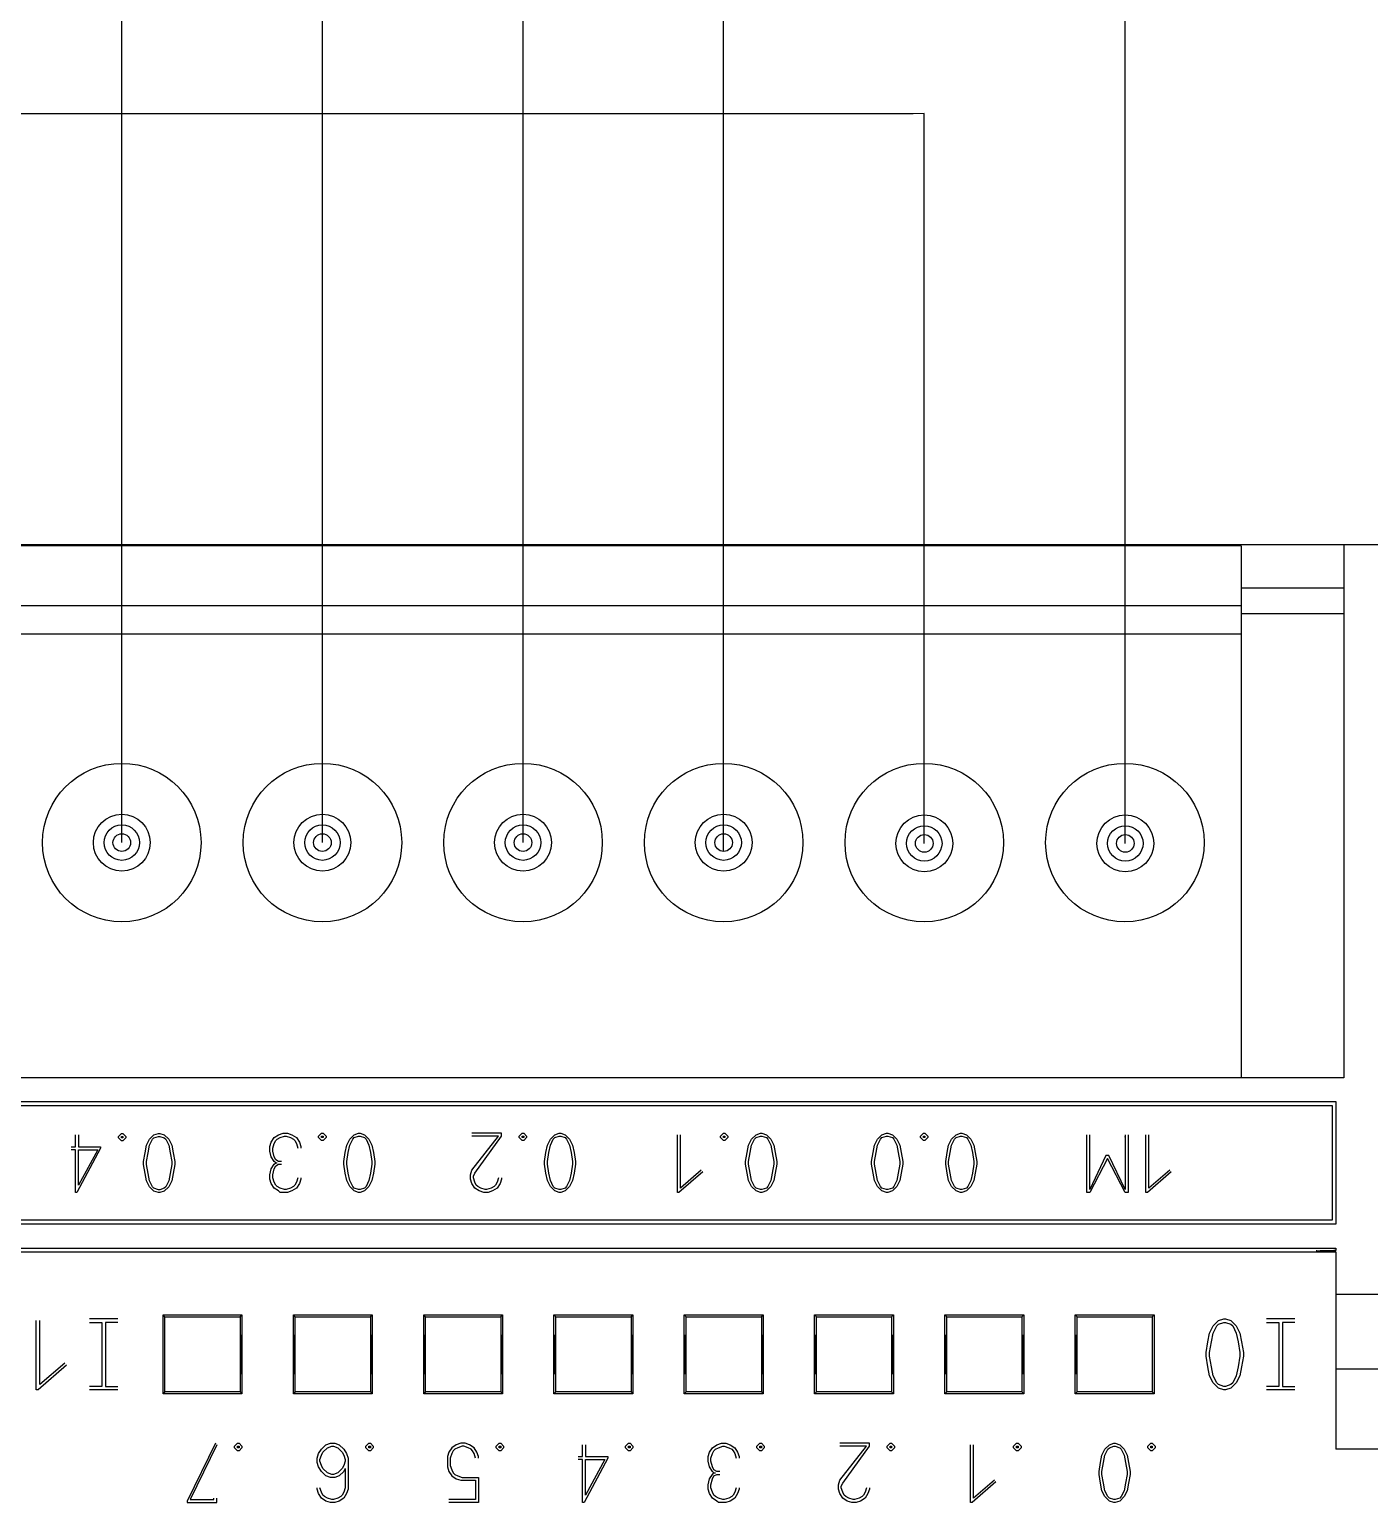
# Model space of a CAD drawing. Header units: millimetres. Extents: x 54 to 474, y 45 to 343.
# Drawn here: x 188.89 to 222.82, y 174.79 to 212.09 of the extents above; entities that cross this region are included whole.
import ezdxf

# ---------------------------------------------------------------- set-up
doc = ezdxf.new("R2010")
doc.units = ezdxf.units.MM
for name, color, linetype in [('0005LEVEL_0', 7, 'Continuous'), ('0005LEVEL_1', 7, 'Continuous'), ('8_ALL_NOTES_BALLOONS_SYMBOLS_GT', 7, 'Continuous'), ('SYMS', 7, 'Continuous')]:
    doc.layers.add(name, color=color, linetype=linetype)

# ---------------------------------------------------------------- blocks, each defined once
blk = doc.blocks.new('WDDOT')
for radius in [0.72, 0.449, 0.223]:
    blk.add_circle((0, 0), radius)

msp = doc.modelspace()

# ---------------------------------------------------------------- linework, layer by layer
for p, q in [((216.64, 208.089), (216.64, 315.74)), ((206.47, 191.277), (206.47, 288.971)), ((201.39, 191.5), (201.39, 286.782)), ((196.31, 191.5), (196.31, 281.056)), ((191.23, 191.5), (191.23, 274.826)), ((107.389, 209.956), (211.271, 209.956)), ((211.55, 209.956), (211.271, 209.952)), ((211.55, 191.48), (211.55, 209.956)), ((216.64, 191.48), (216.64, 208.089))]:
    msp.add_line(p, q)
at = {"linetype": 'Continuous'}
msp.add_line((216.634, 184.045), (216.634, 184.063), dxfattribs=at)
at = {"layer": '0005LEVEL_0', "linetype": 'Continuous'}
for p, q in [((189.064, 177.642), (189.064, 179.397)), ((189.154, 177.777), (189.154, 179.397)), ((191.134, 179.442), (190.414, 179.442)), ((218.864, 179.262), (218.999, 179.397)), ((218.999, 179.397), (219.134, 179.442)), ((219.134, 179.442), (219.179, 179.442)), ((219.179, 179.442), (219.314, 179.397)), ((219.314, 179.397), (219.449, 179.262)), ((220.934, 179.442), (220.214, 179.442)), ((190.414, 179.352), (190.729, 179.352)), ((190.729, 179.352), (190.729, 177.732)), ((190.819, 179.352), (190.819, 177.732)), ((191.134, 179.352), (190.819, 179.352)), ((218.729, 178.857), (218.774, 179.082)), ((218.774, 179.082), (218.864, 179.262)), ((218.819, 178.857), (218.864, 179.082)), ((218.864, 179.082), (218.954, 179.262)), ((218.954, 179.262), (218.999, 179.307)), ((218.999, 179.307), (219.134, 179.352)), ((219.134, 179.352), (219.179, 179.352)), ((219.179, 179.352), (219.314, 179.307)), ((219.314, 179.307), (219.359, 179.262)), ((219.359, 179.262), (219.449, 179.082)), ((219.449, 179.262), (219.539, 179.082)), ((219.449, 179.082), (219.494, 178.857)), ((219.539, 179.082), (219.584, 178.857)), ((220.214, 179.352), (220.529, 179.352)), ((220.529, 179.352), (220.529, 177.732)), ((220.619, 179.352), (220.619, 177.732)), ((220.934, 179.352), (220.619, 179.352)), ((218.684, 178.587), (218.729, 178.857)), ((218.774, 178.587), (218.819, 178.857)), ((219.494, 178.857), (219.539, 178.587)), ((219.584, 178.857), (219.629, 178.587)), ((189.784, 178.317), (189.154, 177.777)), ((218.684, 178.497), (218.684, 178.587)), ((218.729, 178.227), (218.684, 178.497)), ((218.774, 178.497), (218.774, 178.587)), ((218.819, 178.227), (218.774, 178.497)), ((219.539, 178.497), (219.494, 178.227)), ((219.539, 178.587), (219.539, 178.497)), ((219.629, 178.497), (219.584, 178.227)), ((219.629, 178.587), (219.629, 178.497)), ((189.829, 178.272), (189.109, 177.642)), ((218.774, 178.002), (218.729, 178.227)), ((218.864, 177.822), (218.774, 178.002)), ((218.864, 178.002), (218.819, 178.227)), ((218.954, 177.822), (218.864, 178.002)), ((219.449, 178.002), (219.359, 177.822)), ((219.494, 178.227), (219.449, 178.002)), ((219.539, 178.002), (219.449, 177.822)), ((219.584, 178.227), (219.539, 178.002)), ((189.109, 177.642), (189.064, 177.642)), ((190.729, 177.732), (190.414, 177.732)), ((191.134, 177.642), (190.414, 177.642)), ((190.819, 177.732), (191.134, 177.732)), ((218.999, 177.687), (218.864, 177.822)), ((218.999, 177.777), (218.954, 177.822)), ((219.134, 177.732), (218.999, 177.777)), ((219.134, 177.642), (218.999, 177.687)), ((219.179, 177.732), (219.134, 177.732)), ((219.179, 177.642), (219.134, 177.642)), ((219.314, 177.777), (219.179, 177.732)), ((219.314, 177.687), (219.179, 177.642)), ((219.359, 177.822), (219.314, 177.777)), ((219.449, 177.822), (219.314, 177.687)), ((220.529, 177.732), (220.214, 177.732)), ((220.934, 177.642), (220.214, 177.642)), ((220.619, 177.732), (220.934, 177.732)), ((193.599, 176.292), (192.887, 174.83)), ((193.637, 176.255), (192.962, 174.867)), ((194.087, 176.217), (194.162, 176.292)), ((194.087, 176.18), (194.087, 176.217)), ((194.162, 176.105), (194.087, 176.18)), ((194.162, 176.292), (194.199, 176.292)), ((194.162, 176.18), (194.162, 176.217)), ((194.162, 176.217), (194.199, 176.217)), ((194.199, 176.18), (194.162, 176.18)), ((194.199, 176.105), (194.162, 176.105)), ((194.199, 176.292), (194.274, 176.217)), ((194.199, 176.217), (194.199, 176.18)), ((194.274, 176.18), (194.199, 176.105)), ((194.274, 176.217), (194.274, 176.18)), ((196.212, 176.03), (196.287, 176.142)), ((196.287, 176.142), (196.399, 176.255)), ((196.287, 175.992), (196.324, 176.067)), ((196.324, 176.067), (196.437, 176.18)), ((196.399, 176.255), (196.512, 176.292)), ((196.437, 176.18), (196.549, 176.217)), ((196.512, 176.292), (196.624, 176.292)), ((196.549, 176.217), (196.587, 176.217)), ((196.587, 176.217), (196.699, 176.18)), ((196.624, 176.292), (196.737, 176.255)), ((196.699, 176.18), (196.812, 176.067)), ((196.737, 176.255), (196.849, 176.142)), ((196.812, 176.067), (196.849, 175.992)), ((196.849, 176.142), (196.924, 176.03)), ((197.412, 176.217), (197.487, 176.292)), ((197.412, 176.18), (197.412, 176.217)), ((197.487, 176.105), (197.412, 176.18)), ((197.487, 176.292), (197.524, 176.292)), ((197.487, 176.18), (197.487, 176.217)), ((197.487, 176.217), (197.524, 176.217)), ((197.524, 176.18), (197.487, 176.18)), ((197.524, 176.105), (197.487, 176.105)), ((197.524, 176.292), (197.599, 176.217)), ((197.524, 176.217), (197.524, 176.18)), ((197.599, 176.18), (197.524, 176.105)), ((197.599, 176.217), (197.599, 176.18)), ((199.512, 176.067), (199.474, 175.955)), ((199.587, 176.18), (199.512, 176.067)), ((199.699, 176.255), (199.587, 176.18)), ((199.624, 176.105), (199.587, 176.03)), ((199.662, 176.142), (199.624, 176.105)), ((199.737, 176.18), (199.662, 176.142)), ((199.812, 176.292), (199.699, 176.255)), ((199.849, 176.217), (199.737, 176.18)), ((199.924, 176.292), (199.812, 176.292)), ((199.887, 176.217), (199.849, 176.217)), ((199.999, 176.18), (199.887, 176.217)), ((200.037, 176.255), (199.924, 176.292)), ((200.074, 176.142), (199.999, 176.18)), ((200.149, 176.18), (200.037, 176.255)), ((200.112, 176.105), (200.074, 176.142)), ((200.149, 176.03), (200.112, 176.105)), ((200.224, 176.067), (200.149, 176.18)), ((200.262, 175.955), (200.224, 176.067)), ((200.712, 176.217), (200.787, 176.292)), ((200.712, 176.18), (200.712, 176.217)), ((200.787, 176.105), (200.712, 176.18)), ((200.787, 176.292), (200.824, 176.292)), ((200.787, 176.18), (200.787, 176.217)), ((200.787, 176.217), (200.824, 176.217)), ((200.824, 176.18), (200.787, 176.18)), ((200.824, 176.105), (200.787, 176.105)), ((200.824, 176.292), (200.899, 176.217)), ((200.824, 176.217), (200.824, 176.18)), ((200.899, 176.18), (200.824, 176.105)), ((200.899, 176.217), (200.899, 176.18)), ((202.899, 175.955), (202.899, 176.255)), ((202.974, 176.255), (202.974, 175.955)), ((203.987, 176.217), (204.062, 176.292)), ((203.987, 176.18), (203.987, 176.217)), ((204.062, 176.105), (203.987, 176.18)), ((204.062, 176.292), (204.099, 176.292)), ((204.062, 176.18), (204.062, 176.217)), ((204.062, 176.217), (204.099, 176.217)), ((204.099, 176.18), (204.062, 176.18)), ((204.099, 176.105), (204.062, 176.105)), ((204.099, 176.292), (204.174, 176.217)), ((204.099, 176.217), (204.099, 176.18)), ((204.174, 176.18), (204.099, 176.105)), ((204.174, 176.217), (204.174, 176.18)), ((206.074, 175.955), (206.112, 176.067)), ((206.112, 176.067), (206.187, 176.18)), ((206.187, 176.18), (206.299, 176.255)), ((206.187, 176.03), (206.224, 176.105)), ((206.224, 176.105), (206.262, 176.142)), ((206.262, 176.142), (206.337, 176.18)), ((206.299, 176.255), (206.412, 176.292)), ((206.337, 176.18), (206.449, 176.217)), ((206.412, 176.292), (206.524, 176.292)), ((206.449, 176.217), (206.487, 176.217)), ((206.487, 176.217), (206.599, 176.18)), ((206.524, 176.292), (206.637, 176.255)), ((206.599, 176.18), (206.674, 176.142)), ((206.637, 176.255), (206.749, 176.18)), ((206.674, 176.142), (206.712, 176.105)), ((206.712, 176.105), (206.749, 176.03)), ((206.749, 176.18), (206.824, 176.067)), ((206.824, 176.067), (206.862, 175.955)), ((207.312, 176.217), (207.387, 176.292)), ((207.312, 176.18), (207.312, 176.217)), ((207.387, 176.105), (207.312, 176.18)), ((207.387, 176.292), (207.424, 176.292)), ((207.387, 176.18), (207.387, 176.217)), ((207.387, 176.217), (207.424, 176.217)), ((207.424, 176.18), (207.387, 176.18)), ((207.424, 176.105), (207.387, 176.105)), ((207.424, 176.292), (207.499, 176.217)), ((207.424, 176.217), (207.424, 176.18)), ((207.499, 176.18), (207.424, 176.105)), ((207.499, 176.217), (207.499, 176.18)), ((210.162, 176.292), (209.412, 176.292)), ((209.412, 175.355), (210.087, 176.217)), ((210.087, 176.217), (209.412, 176.217)), ((209.487, 175.28), (210.162, 176.217)), ((210.162, 176.217), (210.162, 176.292)), ((210.612, 176.217), (210.687, 176.292)), ((210.612, 176.18), (210.612, 176.217)), ((210.687, 176.105), (210.612, 176.18)), ((210.687, 176.292), (210.724, 176.292)), ((210.687, 176.18), (210.687, 176.217)), ((210.687, 176.217), (210.724, 176.217)), ((210.724, 176.18), (210.687, 176.18)), ((210.724, 176.105), (210.687, 176.105)), ((210.724, 176.292), (210.799, 176.217)), ((210.724, 176.217), (210.724, 176.18)), ((210.799, 176.18), (210.724, 176.105)), ((210.799, 176.217), (210.799, 176.18)), ((212.724, 174.792), (212.724, 176.255)), ((212.799, 174.905), (212.799, 176.255)), ((213.812, 176.217), (213.887, 176.292)), ((213.812, 176.18), (213.812, 176.217)), ((213.887, 176.105), (213.812, 176.18)), ((213.887, 176.292), (213.924, 176.292)), ((213.887, 176.18), (213.887, 176.217)), ((213.887, 176.217), (213.924, 176.217)), ((213.924, 176.18), (213.887, 176.18)), ((213.924, 176.105), (213.887, 176.105)), ((213.924, 176.292), (213.999, 176.217)), ((213.924, 176.217), (213.924, 176.18)), ((213.999, 176.18), (213.924, 176.105)), ((213.999, 176.217), (213.999, 176.18)), ((216.049, 175.992), (216.124, 176.142)), ((216.124, 176.142), (216.237, 176.255)), ((216.124, 175.992), (216.199, 176.142)), ((216.199, 176.142), (216.237, 176.18)), ((216.237, 176.255), (216.349, 176.292)), ((216.237, 176.18), (216.349, 176.217)), ((216.349, 176.292), (216.387, 176.292)), ((216.349, 176.217), (216.387, 176.217)), ((216.387, 176.292), (216.499, 176.255)), ((216.387, 176.217), (216.499, 176.18)), ((216.499, 176.255), (216.612, 176.142)), ((216.499, 176.18), (216.537, 176.142)), ((216.537, 176.142), (216.612, 175.992)), ((216.612, 176.142), (216.687, 175.992)), ((217.212, 176.217), (217.287, 176.292)), ((217.212, 176.18), (217.212, 176.217)), ((217.287, 176.105), (217.212, 176.18)), ((217.287, 176.292), (217.324, 176.292)), ((217.287, 176.18), (217.287, 176.217)), ((217.287, 176.217), (217.324, 176.217)), ((217.324, 176.18), (217.287, 176.18)), ((217.324, 176.105), (217.287, 176.105)), ((217.324, 176.292), (217.399, 176.217)), ((217.324, 176.217), (217.324, 176.18)), ((217.399, 176.18), (217.324, 176.105)), ((217.399, 176.217), (217.399, 176.18)), ((196.174, 175.917), (196.212, 176.03)), ((196.174, 175.805), (196.174, 175.917)), ((196.212, 175.692), (196.174, 175.805)), ((196.287, 175.58), (196.212, 175.692)), ((196.249, 175.88), (196.287, 175.992)), ((196.249, 175.842), (196.249, 175.88)), ((196.287, 175.73), (196.249, 175.842)), ((196.324, 175.655), (196.287, 175.73)), ((196.849, 175.73), (196.812, 175.655)), ((196.849, 175.992), (196.887, 175.88)), ((196.887, 175.842), (196.849, 175.73)), ((196.887, 175.88), (196.887, 175.842)), ((196.924, 176.03), (196.962, 175.917)), ((196.962, 175.917), (196.962, 175.13)), ((199.474, 175.955), (199.474, 175.692)), ((199.474, 175.692), (199.512, 175.58)), ((199.587, 176.03), (199.549, 175.917)), ((199.549, 175.917), (199.549, 175.73)), ((199.549, 175.73), (199.587, 175.617)), ((200.187, 175.917), (200.149, 176.03)), ((200.262, 175.917), (200.262, 175.955)), ((202.787, 175.955), (202.899, 175.955)), ((202.899, 175.88), (202.787, 175.88)), ((202.899, 174.792), (202.899, 175.88)), ((203.537, 175.917), (202.937, 174.792)), ((202.974, 175.955), (203.537, 175.955)), ((203.462, 175.88), (202.974, 174.98)), ((202.974, 174.98), (202.974, 175.88)), ((202.974, 175.88), (203.462, 175.88)), ((203.537, 175.955), (203.537, 175.917)), ((206.074, 175.842), (206.074, 175.955)), ((206.112, 175.692), (206.074, 175.842)), ((206.187, 175.58), (206.112, 175.692)), ((206.149, 175.917), (206.187, 176.03)), ((206.149, 175.842), (206.149, 175.917)), ((206.187, 175.692), (206.149, 175.842)), ((206.224, 175.617), (206.187, 175.692)), ((206.749, 176.03), (206.787, 175.917)), ((206.862, 175.955), (206.862, 175.917)), ((215.974, 175.58), (216.012, 175.805)), ((216.012, 175.805), (216.049, 175.992)), ((216.049, 175.58), (216.087, 175.805)), ((216.087, 175.805), (216.124, 175.992)), ((216.612, 175.992), (216.649, 175.805)), ((216.649, 175.805), (216.687, 175.58)), ((216.687, 175.992), (216.724, 175.805)), ((216.724, 175.805), (216.762, 175.58)), ((196.399, 175.467), (196.287, 175.58)), ((196.437, 175.542), (196.324, 175.655)), ((196.512, 175.43), (196.399, 175.467)), ((196.549, 175.505), (196.437, 175.542)), ((196.624, 175.43), (196.512, 175.43)), ((196.587, 175.505), (196.549, 175.505)), ((196.699, 175.542), (196.587, 175.505)), ((196.737, 175.467), (196.624, 175.43)), ((196.812, 175.655), (196.699, 175.542)), ((196.849, 175.58), (196.737, 175.467)), ((196.887, 175.655), (196.849, 175.58)), ((196.887, 175.655), (196.887, 175.167)), ((199.512, 175.58), (199.587, 175.467)), ((199.587, 175.617), (199.624, 175.542)), ((199.587, 175.467), (199.699, 175.392)), ((199.624, 175.542), (199.662, 175.505)), ((199.662, 175.505), (199.737, 175.467)), ((199.699, 175.392), (199.812, 175.355)), ((199.737, 175.467), (199.849, 175.43)), ((199.812, 175.355), (200.187, 175.355)), ((199.849, 175.43), (200.262, 175.43)), ((200.187, 175.355), (200.187, 174.867)), ((200.262, 175.43), (200.262, 174.792)), ((206.074, 175.242), (206.112, 175.392)), ((206.112, 175.392), (206.187, 175.505)), ((206.149, 175.242), (206.187, 175.392)), ((206.224, 175.542), (206.187, 175.58)), ((206.187, 175.505), (206.224, 175.542)), ((206.187, 175.392), (206.224, 175.467)), ((206.299, 175.58), (206.224, 175.617)), ((206.224, 175.542), (206.262, 175.542)), ((206.224, 175.467), (206.299, 175.505)), ((206.374, 175.58), (206.299, 175.58)), ((206.299, 175.505), (206.374, 175.505)), ((209.374, 175.242), (209.412, 175.355)), ((213.362, 175.317), (212.762, 174.792)), ((213.324, 175.355), (212.799, 174.905)), ((215.974, 175.505), (215.974, 175.58)), ((216.012, 175.28), (215.974, 175.505)), ((216.049, 175.505), (216.049, 175.58)), ((216.087, 175.28), (216.049, 175.505)), ((216.687, 175.505), (216.649, 175.28)), ((216.687, 175.58), (216.687, 175.505)), ((216.762, 175.505), (216.724, 175.28)), ((216.762, 175.58), (216.762, 175.505)), ((196.174, 175.13), (196.174, 175.167)), ((196.212, 175.017), (196.174, 175.13)), ((196.287, 174.905), (196.212, 175.017)), ((196.287, 175.055), (196.249, 175.167)), ((196.324, 174.98), (196.287, 175.055)), ((196.362, 174.942), (196.324, 174.98)), ((196.437, 174.905), (196.362, 174.942)), ((196.774, 174.942), (196.699, 174.905)), ((196.812, 174.98), (196.774, 174.942)), ((196.849, 175.055), (196.812, 174.98)), ((196.887, 175.167), (196.849, 175.055)), ((196.924, 175.017), (196.849, 174.905)), ((196.962, 175.13), (196.924, 175.017)), ((206.074, 175.13), (206.074, 175.242)), ((206.112, 175.017), (206.074, 175.13)), ((206.187, 174.905), (206.112, 175.017)), ((206.149, 175.167), (206.149, 175.242)), ((206.187, 175.055), (206.149, 175.167)), ((206.224, 174.98), (206.187, 175.055)), ((206.262, 174.942), (206.224, 174.98)), ((206.337, 174.905), (206.262, 174.942)), ((206.674, 174.942), (206.599, 174.905)), ((206.712, 174.98), (206.674, 174.942)), ((206.749, 175.055), (206.712, 174.98)), ((206.787, 175.167), (206.749, 175.055)), ((206.824, 175.017), (206.749, 174.905)), ((206.862, 175.13), (206.824, 175.017)), ((206.862, 175.167), (206.862, 175.13)), ((209.374, 175.13), (209.374, 175.242)), ((209.412, 175.017), (209.374, 175.13)), ((209.487, 174.905), (209.412, 175.017)), ((209.449, 175.205), (209.487, 175.28)), ((209.449, 175.167), (209.449, 175.205)), ((209.487, 175.055), (209.449, 175.167)), ((209.524, 174.98), (209.487, 175.055)), ((209.562, 174.942), (209.524, 174.98)), ((209.637, 174.905), (209.562, 174.942)), ((209.974, 174.942), (209.899, 174.905)), ((210.012, 174.98), (209.974, 174.942)), ((210.049, 175.055), (210.012, 174.98)), ((210.087, 175.167), (210.049, 175.055)), ((210.124, 175.017), (210.049, 174.905)), ((210.162, 175.13), (210.124, 175.017)), ((210.162, 175.167), (210.162, 175.13)), ((216.049, 175.092), (216.012, 175.28)), ((216.124, 174.942), (216.049, 175.092)), ((216.124, 175.092), (216.087, 175.28)), ((216.199, 174.942), (216.124, 175.092)), ((216.237, 174.83), (216.124, 174.942)), ((216.237, 174.905), (216.199, 174.942)), ((216.537, 174.942), (216.499, 174.905)), ((216.612, 174.942), (216.499, 174.83)), ((216.612, 175.092), (216.537, 174.942)), ((216.649, 175.28), (216.612, 175.092)), ((216.687, 175.092), (216.612, 174.942)), ((216.724, 175.28), (216.687, 175.092)), ((192.887, 174.83), (192.887, 174.792)), ((192.887, 174.792), (193.637, 174.792)), ((192.962, 174.867), (193.562, 174.867)), ((193.562, 174.867), (193.562, 174.905)), ((193.637, 174.792), (193.637, 174.905)), ((196.399, 174.83), (196.287, 174.905)), ((196.512, 174.792), (196.399, 174.83)), ((196.549, 174.867), (196.437, 174.905)), ((196.624, 174.792), (196.512, 174.792)), ((196.587, 174.867), (196.549, 174.867)), ((196.699, 174.905), (196.587, 174.867)), ((196.737, 174.83), (196.624, 174.792)), ((196.849, 174.905), (196.737, 174.83)), ((200.187, 174.867), (199.512, 174.867)), ((200.262, 174.792), (199.512, 174.792)), ((202.937, 174.792), (202.899, 174.792)), ((206.299, 174.83), (206.187, 174.905)), ((206.337, 174.792), (206.299, 174.83)), ((206.449, 174.867), (206.337, 174.905)), ((206.524, 174.792), (206.337, 174.792)), ((206.487, 174.867), (206.449, 174.867)), ((206.599, 174.905), (206.487, 174.867)), ((206.637, 174.83), (206.524, 174.792)), ((206.749, 174.905), (206.637, 174.83)), ((209.599, 174.83), (209.487, 174.905)), ((209.712, 174.792), (209.599, 174.83)), ((209.749, 174.867), (209.637, 174.905)), ((209.824, 174.792), (209.712, 174.792)), ((209.787, 174.867), (209.749, 174.867)), ((209.899, 174.905), (209.787, 174.867)), ((209.937, 174.83), (209.824, 174.792)), ((210.049, 174.905), (209.937, 174.83)), ((212.762, 174.792), (212.724, 174.792)), ((216.349, 174.867), (216.237, 174.905)), ((216.349, 174.792), (216.237, 174.83)), ((216.387, 174.867), (216.349, 174.867)), ((216.387, 174.792), (216.349, 174.792)), ((216.499, 174.905), (216.387, 174.867)), ((216.499, 174.83), (216.387, 174.792))]:
    msp.add_line(p, q, dxfattribs=at)
at = {"layer": '0005LEVEL_1', "linetype": 'Continuous'}
for p, q in [((138.474, 184.942), (221.974, 184.942)), ((138.574, 184.842), (221.874, 184.842)), ((221.874, 184.842), (221.874, 181.942)), ((221.974, 184.942), (221.974, 181.842)), ((190.057, 183.8), (190.057, 184.1)), ((190.132, 184.1), (190.132, 183.8)), ((191.145, 184.063), (191.22, 184.138)), ((191.145, 184.025), (191.145, 184.063)), ((191.22, 183.95), (191.145, 184.025)), ((191.22, 184.138), (191.257, 184.138)), ((191.22, 184.025), (191.22, 184.063)), ((191.22, 184.063), (191.257, 184.063)), ((191.257, 184.025), (191.22, 184.025)), ((191.257, 183.95), (191.22, 183.95)), ((191.257, 184.138), (191.332, 184.063)), ((191.257, 184.063), (191.257, 184.025)), ((191.332, 184.025), (191.257, 183.95)), ((191.332, 184.063), (191.332, 184.025)), ((191.857, 183.838), (191.932, 183.988)), ((191.932, 183.988), (192.045, 184.1)), ((191.932, 183.838), (192.007, 183.988)), ((192.007, 183.988), (192.045, 184.025)), ((192.045, 184.1), (192.157, 184.138)), ((192.045, 184.025), (192.157, 184.063)), ((192.157, 184.138), (192.195, 184.138)), ((192.157, 184.063), (192.195, 184.063)), ((192.195, 184.138), (192.307, 184.1)), ((192.195, 184.063), (192.307, 184.025)), ((192.307, 184.1), (192.42, 183.988)), ((192.307, 184.025), (192.345, 183.988)), ((192.345, 183.988), (192.42, 183.838)), ((192.42, 183.988), (192.495, 183.838)), ((194.977, 183.805), (195.014, 183.917)), ((195.014, 183.917), (195.089, 184.03)), ((195.052, 183.767), (195.089, 183.88)), ((195.089, 184.03), (195.202, 184.105)), ((195.089, 183.88), (195.127, 183.955)), ((195.127, 183.955), (195.164, 183.992)), ((195.164, 183.992), (195.239, 184.03)), ((195.202, 184.105), (195.314, 184.142)), ((195.239, 184.03), (195.352, 184.067)), ((195.314, 184.142), (195.427, 184.142)), ((195.352, 184.067), (195.389, 184.067)), ((195.389, 184.067), (195.502, 184.03)), ((195.427, 184.142), (195.539, 184.105)), ((195.502, 184.03), (195.577, 183.992)), ((195.539, 184.105), (195.652, 184.03)), ((195.577, 183.992), (195.614, 183.955)), ((195.614, 183.955), (195.652, 183.88)), ((195.652, 184.03), (195.727, 183.917)), ((195.652, 183.88), (195.689, 183.767)), ((195.727, 183.917), (195.764, 183.805)), ((196.214, 184.067), (196.289, 184.142)), ((196.214, 184.03), (196.214, 184.067)), ((196.289, 183.955), (196.214, 184.03)), ((196.289, 184.142), (196.327, 184.142)), ((196.289, 184.03), (196.289, 184.067)), ((196.289, 184.067), (196.327, 184.067)), ((196.327, 184.03), (196.289, 184.03)), ((196.327, 183.955), (196.289, 183.955)), ((196.327, 184.142), (196.402, 184.067)), ((196.327, 184.067), (196.327, 184.03)), ((196.402, 184.03), (196.327, 183.955)), ((196.402, 184.067), (196.402, 184.03)), ((196.927, 183.842), (197.002, 183.992)), ((197.002, 183.992), (197.114, 184.105)), ((197.002, 183.842), (197.077, 183.992)), ((197.077, 183.992), (197.114, 184.03)), ((197.114, 184.105), (197.227, 184.142)), ((197.114, 184.03), (197.227, 184.067)), ((197.227, 184.142), (197.264, 184.142)), ((197.227, 184.067), (197.264, 184.067)), ((197.264, 184.142), (197.377, 184.105)), ((197.264, 184.067), (197.377, 184.03)), ((197.377, 184.105), (197.489, 183.992)), ((197.377, 184.03), (197.414, 183.992)), ((197.414, 183.992), (197.489, 183.842)), ((197.489, 183.992), (197.564, 183.842)), ((200.844, 184.142), (200.094, 184.142)), ((200.094, 183.205), (200.769, 184.067)), ((200.769, 184.067), (200.094, 184.067)), ((200.169, 183.13), (200.844, 184.067)), ((200.844, 184.067), (200.844, 184.142)), ((201.294, 184.067), (201.369, 184.142)), ((201.294, 184.03), (201.294, 184.067)), ((201.369, 183.955), (201.294, 184.03)), ((201.369, 184.142), (201.407, 184.142)), ((201.369, 184.03), (201.369, 184.067)), ((201.369, 184.067), (201.407, 184.067)), ((201.407, 184.03), (201.369, 184.03)), ((201.407, 183.955), (201.369, 183.955)), ((201.407, 184.142), (201.482, 184.067)), ((201.407, 184.067), (201.407, 184.03)), ((201.482, 184.03), (201.407, 183.955)), ((201.482, 184.067), (201.482, 184.03)), ((202.007, 183.842), (202.082, 183.992)), ((202.082, 183.992), (202.194, 184.105)), ((202.082, 183.842), (202.157, 183.992)), ((202.157, 183.992), (202.194, 184.03)), ((202.194, 184.105), (202.307, 184.142)), ((202.194, 184.03), (202.307, 184.067)), ((202.307, 184.142), (202.344, 184.142)), ((202.307, 184.067), (202.344, 184.067)), ((202.344, 184.142), (202.457, 184.105)), ((202.344, 184.067), (202.457, 184.03)), ((202.457, 184.105), (202.569, 183.992)), ((202.457, 184.03), (202.494, 183.992)), ((202.494, 183.992), (202.569, 183.842)), ((202.569, 183.992), (202.644, 183.842)), ((205.302, 182.642), (205.302, 184.105)), ((205.377, 182.755), (205.377, 184.105)), ((206.389, 184.067), (206.464, 184.142)), ((206.389, 184.03), (206.389, 184.067)), ((206.464, 183.955), (206.389, 184.03)), ((206.464, 184.142), (206.502, 184.142)), ((206.464, 184.03), (206.464, 184.067)), ((206.464, 184.067), (206.502, 184.067)), ((206.502, 184.03), (206.464, 184.03)), ((206.502, 183.955), (206.464, 183.955)), ((206.502, 184.142), (206.577, 184.067)), ((206.502, 184.067), (206.502, 184.03)), ((206.577, 184.03), (206.502, 183.955)), ((206.577, 184.067), (206.577, 184.03)), ((207.102, 183.842), (207.177, 183.992)), ((207.177, 183.992), (207.289, 184.105)), ((207.177, 183.842), (207.252, 183.992)), ((207.252, 183.992), (207.289, 184.03)), ((207.289, 184.105), (207.402, 184.142)), ((207.289, 184.03), (207.402, 184.067)), ((207.402, 184.142), (207.439, 184.142)), ((207.402, 184.067), (207.439, 184.067)), ((207.439, 184.142), (207.552, 184.105)), ((207.439, 184.067), (207.552, 184.03)), ((207.552, 184.105), (207.664, 183.992)), ((207.552, 184.03), (207.589, 183.992)), ((207.589, 183.992), (207.664, 183.842)), ((207.664, 183.992), (207.739, 183.842)), ((210.292, 183.842), (210.367, 183.992)), ((210.367, 183.992), (210.479, 184.105)), ((210.367, 183.842), (210.442, 183.992)), ((210.442, 183.992), (210.479, 184.03)), ((210.479, 184.105), (210.592, 184.142)), ((210.479, 184.03), (210.592, 184.067)), ((210.592, 184.142), (210.629, 184.142)), ((210.592, 184.067), (210.629, 184.067)), ((210.629, 184.142), (210.742, 184.105)), ((210.629, 184.067), (210.742, 184.03)), ((210.742, 184.105), (210.854, 183.992)), ((210.742, 184.03), (210.779, 183.992)), ((210.779, 183.992), (210.854, 183.842)), ((210.854, 183.992), (210.929, 183.842)), ((211.454, 184.067), (211.529, 184.142)), ((211.454, 184.03), (211.454, 184.067)), ((211.529, 183.955), (211.454, 184.03)), ((211.529, 184.142), (211.567, 184.142)), ((211.529, 184.03), (211.529, 184.067)), ((211.529, 184.067), (211.567, 184.067)), ((211.567, 184.03), (211.529, 184.03)), ((211.567, 183.955), (211.529, 183.955)), ((211.567, 184.142), (211.642, 184.067)), ((211.567, 184.067), (211.567, 184.03)), ((211.642, 184.03), (211.567, 183.955)), ((211.642, 184.067), (211.642, 184.03)), ((212.167, 183.842), (212.242, 183.992)), ((212.242, 183.992), (212.354, 184.105)), ((212.242, 183.842), (212.317, 183.992)), ((212.317, 183.992), (212.354, 184.03)), ((212.354, 184.105), (212.467, 184.142)), ((212.354, 184.03), (212.467, 184.067)), ((212.467, 184.142), (212.504, 184.142)), ((212.467, 184.067), (212.504, 184.067)), ((212.504, 184.142), (212.617, 184.105)), ((212.504, 184.067), (212.617, 184.03)), ((212.617, 184.105), (212.729, 183.992)), ((212.617, 184.03), (212.654, 183.992)), ((212.654, 183.992), (212.729, 183.842)), ((212.729, 183.992), (212.804, 183.842)), ((215.664, 182.642), (215.664, 184.105)), ((215.739, 182.717), (215.739, 184.105)), ((216.639, 184.105), (216.639, 182.717)), ((216.714, 184.105), (216.714, 182.642)), ((217.164, 182.642), (217.164, 184.105)), ((217.239, 182.755), (217.239, 184.105)), ((189.945, 183.8), (190.057, 183.8)), ((190.057, 183.725), (189.945, 183.725)), ((190.057, 182.638), (190.057, 183.725)), ((190.695, 183.763), (190.095, 182.638)), ((190.132, 183.8), (190.695, 183.8)), ((190.62, 183.725), (190.132, 182.825)), ((190.132, 182.825), (190.132, 183.725)), ((190.132, 183.725), (190.62, 183.725)), ((190.695, 183.8), (190.695, 183.763)), ((191.782, 183.425), (191.82, 183.65)), ((191.82, 183.65), (191.857, 183.838)), ((191.857, 183.425), (191.895, 183.65)), ((191.895, 183.65), (191.932, 183.838)), ((192.42, 183.838), (192.457, 183.65)), ((192.457, 183.65), (192.495, 183.425)), ((192.495, 183.838), (192.532, 183.65)), ((192.532, 183.65), (192.57, 183.425)), ((194.977, 183.692), (194.977, 183.805)), ((195.014, 183.542), (194.977, 183.692)), ((195.089, 183.43), (195.014, 183.542)), ((195.052, 183.692), (195.052, 183.767)), ((195.089, 183.542), (195.052, 183.692)), ((195.127, 183.467), (195.089, 183.542)), ((195.764, 183.805), (195.764, 183.767)), ((196.852, 183.43), (196.889, 183.655)), ((196.889, 183.655), (196.927, 183.842)), ((196.927, 183.43), (196.964, 183.655)), ((196.964, 183.655), (197.002, 183.842)), ((197.489, 183.842), (197.527, 183.655)), ((197.527, 183.655), (197.564, 183.43)), ((197.564, 183.842), (197.602, 183.655)), ((197.602, 183.655), (197.639, 183.43)), ((201.932, 183.43), (201.969, 183.655)), ((201.969, 183.655), (202.007, 183.842)), ((202.007, 183.43), (202.044, 183.655)), ((202.044, 183.655), (202.082, 183.842)), ((202.569, 183.842), (202.607, 183.655)), ((202.607, 183.655), (202.644, 183.43)), ((202.644, 183.842), (202.682, 183.655)), ((202.682, 183.655), (202.719, 183.43)), ((207.027, 183.43), (207.064, 183.655)), ((207.064, 183.655), (207.102, 183.842)), ((207.102, 183.43), (207.139, 183.655)), ((207.139, 183.655), (207.177, 183.842)), ((207.664, 183.842), (207.702, 183.655)), ((207.702, 183.655), (207.739, 183.43)), ((207.739, 183.842), (207.777, 183.655)), ((207.777, 183.655), (207.814, 183.43)), ((210.217, 183.43), (210.254, 183.655)), ((210.254, 183.655), (210.292, 183.842)), ((210.292, 183.43), (210.329, 183.655)), ((210.329, 183.655), (210.367, 183.842)), ((210.854, 183.842), (210.892, 183.655)), ((210.892, 183.655), (210.929, 183.43)), ((210.929, 183.842), (210.967, 183.655)), ((210.967, 183.655), (211.004, 183.43)), ((212.092, 183.43), (212.129, 183.655)), ((212.129, 183.655), (212.167, 183.842)), ((212.167, 183.43), (212.204, 183.655)), ((212.204, 183.655), (212.242, 183.842)), ((212.729, 183.842), (212.767, 183.655)), ((212.767, 183.655), (212.804, 183.43)), ((212.804, 183.842), (212.842, 183.655)), ((212.842, 183.655), (212.879, 183.43)), ((216.151, 183.58), (215.739, 182.717)), ((216.189, 183.505), (215.739, 182.642)), ((216.226, 183.58), (216.151, 183.58)), ((216.639, 182.642), (216.189, 183.505)), ((216.639, 182.717), (216.226, 183.58)), ((191.782, 183.35), (191.782, 183.425)), ((191.82, 183.125), (191.782, 183.35)), ((191.857, 182.938), (191.82, 183.125)), ((191.857, 183.35), (191.857, 183.425)), ((191.895, 183.125), (191.857, 183.35)), ((191.932, 182.938), (191.895, 183.125)), ((192.457, 183.125), (192.42, 182.938)), ((192.495, 183.35), (192.457, 183.125)), ((192.495, 183.425), (192.495, 183.35)), ((192.532, 183.125), (192.495, 182.938)), ((192.57, 183.35), (192.532, 183.125)), ((192.57, 183.425), (192.57, 183.35)), ((194.977, 183.092), (195.014, 183.242)), ((195.014, 183.242), (195.089, 183.355)), ((195.052, 183.092), (195.089, 183.242)), ((195.127, 183.392), (195.089, 183.43)), ((195.089, 183.355), (195.127, 183.392)), ((195.089, 183.242), (195.127, 183.317)), ((195.202, 183.43), (195.127, 183.467)), ((195.127, 183.392), (195.164, 183.392)), ((195.127, 183.317), (195.202, 183.355)), ((195.277, 183.43), (195.202, 183.43)), ((195.202, 183.355), (195.277, 183.355)), ((196.852, 183.355), (196.852, 183.43)), ((196.889, 183.13), (196.852, 183.355)), ((196.927, 182.942), (196.889, 183.13)), ((196.927, 183.355), (196.927, 183.43)), ((196.964, 183.13), (196.927, 183.355)), ((197.002, 182.942), (196.964, 183.13)), ((197.527, 183.13), (197.489, 182.942)), ((197.564, 183.355), (197.527, 183.13)), ((197.564, 183.43), (197.564, 183.355)), ((197.602, 183.13), (197.564, 182.942)), ((197.639, 183.355), (197.602, 183.13)), ((197.639, 183.43), (197.639, 183.355)), ((200.057, 183.092), (200.094, 183.205)), ((200.132, 183.055), (200.169, 183.13)), ((201.932, 183.355), (201.932, 183.43)), ((201.969, 183.13), (201.932, 183.355)), ((202.007, 182.942), (201.969, 183.13)), ((202.007, 183.355), (202.007, 183.43)), ((202.044, 183.13), (202.007, 183.355)), ((202.082, 182.942), (202.044, 183.13)), ((202.607, 183.13), (202.569, 182.942)), ((202.644, 183.355), (202.607, 183.13)), ((202.644, 183.43), (202.644, 183.355)), ((202.682, 183.13), (202.644, 182.942)), ((202.719, 183.355), (202.682, 183.13)), ((202.719, 183.43), (202.719, 183.355)), ((205.939, 183.167), (205.339, 182.642)), ((205.902, 183.205), (205.377, 182.755)), ((207.027, 183.355), (207.027, 183.43)), ((207.064, 183.13), (207.027, 183.355)), ((207.102, 182.942), (207.064, 183.13)), ((207.102, 183.355), (207.102, 183.43)), ((207.139, 183.13), (207.102, 183.355)), ((207.177, 182.942), (207.139, 183.13)), ((207.702, 183.13), (207.664, 182.942)), ((207.739, 183.355), (207.702, 183.13)), ((207.739, 183.43), (207.739, 183.355)), ((207.777, 183.13), (207.739, 182.942)), ((207.814, 183.355), (207.777, 183.13)), ((207.814, 183.43), (207.814, 183.355)), ((210.217, 183.355), (210.217, 183.43)), ((210.254, 183.13), (210.217, 183.355)), ((210.292, 182.942), (210.254, 183.13)), ((210.292, 183.355), (210.292, 183.43)), ((210.329, 183.13), (210.292, 183.355)), ((210.367, 182.942), (210.329, 183.13)), ((210.892, 183.13), (210.854, 182.942)), ((210.929, 183.355), (210.892, 183.13)), ((210.929, 183.43), (210.929, 183.355)), ((210.967, 183.13), (210.929, 182.942)), ((211.004, 183.355), (210.967, 183.13)), ((211.004, 183.43), (211.004, 183.355)), ((212.092, 183.355), (212.092, 183.43)), ((212.129, 183.13), (212.092, 183.355)), ((212.167, 182.942), (212.129, 183.13)), ((212.167, 183.355), (212.167, 183.43)), ((212.204, 183.13), (212.167, 183.355)), ((212.242, 182.942), (212.204, 183.13)), ((212.767, 183.13), (212.729, 182.942)), ((212.804, 183.355), (212.767, 183.13)), ((212.804, 183.43), (212.804, 183.355)), ((212.842, 183.13), (212.804, 182.942)), ((212.879, 183.355), (212.842, 183.13)), ((212.879, 183.43), (212.879, 183.355)), ((217.801, 183.167), (217.201, 182.642)), ((217.764, 183.205), (217.239, 182.755)), ((191.932, 182.788), (191.857, 182.938)), ((192.007, 182.788), (191.932, 182.938)), ((192.045, 182.675), (191.932, 182.788)), ((192.045, 182.75), (192.007, 182.788)), ((192.157, 182.713), (192.045, 182.75)), ((192.307, 182.75), (192.195, 182.713)), ((192.42, 182.788), (192.307, 182.675)), ((192.345, 182.788), (192.307, 182.75)), ((192.42, 182.938), (192.345, 182.788)), ((192.495, 182.938), (192.42, 182.788)), ((194.977, 182.98), (194.977, 183.092)), ((195.014, 182.867), (194.977, 182.98)), ((195.089, 182.755), (195.014, 182.867)), ((195.052, 183.017), (195.052, 183.092)), ((195.089, 182.905), (195.052, 183.017)), ((195.127, 182.83), (195.089, 182.905)), ((195.202, 182.68), (195.089, 182.755)), ((195.164, 182.792), (195.127, 182.83)), ((195.239, 182.755), (195.164, 182.792)), ((195.352, 182.717), (195.239, 182.755)), ((195.502, 182.755), (195.389, 182.717)), ((195.577, 182.792), (195.502, 182.755)), ((195.652, 182.755), (195.539, 182.68)), ((195.614, 182.83), (195.577, 182.792)), ((195.652, 182.905), (195.614, 182.83)), ((195.689, 183.017), (195.652, 182.905)), ((195.727, 182.867), (195.652, 182.755)), ((195.764, 182.98), (195.727, 182.867)), ((195.764, 183.017), (195.764, 182.98)), ((197.002, 182.792), (196.927, 182.942)), ((197.077, 182.792), (197.002, 182.942)), ((197.114, 182.68), (197.002, 182.792)), ((197.114, 182.755), (197.077, 182.792)), ((197.227, 182.717), (197.114, 182.755)), ((197.377, 182.755), (197.264, 182.717)), ((197.489, 182.792), (197.377, 182.68)), ((197.414, 182.792), (197.377, 182.755)), ((197.489, 182.942), (197.414, 182.792)), ((197.564, 182.942), (197.489, 182.792)), ((200.057, 182.98), (200.057, 183.092)), ((200.094, 182.867), (200.057, 182.98)), ((200.169, 182.755), (200.094, 182.867)), ((200.132, 183.017), (200.132, 183.055)), ((200.169, 182.905), (200.132, 183.017)), ((200.207, 182.83), (200.169, 182.905)), ((200.282, 182.68), (200.169, 182.755)), ((200.244, 182.792), (200.207, 182.83)), ((200.319, 182.755), (200.244, 182.792)), ((200.432, 182.717), (200.319, 182.755)), ((200.582, 182.755), (200.469, 182.717)), ((200.657, 182.792), (200.582, 182.755)), ((200.732, 182.755), (200.619, 182.68)), ((200.694, 182.83), (200.657, 182.792)), ((200.732, 182.905), (200.694, 182.83)), ((200.769, 183.017), (200.732, 182.905)), ((200.807, 182.867), (200.732, 182.755)), ((200.844, 182.98), (200.807, 182.867)), ((200.844, 183.017), (200.844, 182.98)), ((202.082, 182.792), (202.007, 182.942)), ((202.157, 182.792), (202.082, 182.942)), ((202.194, 182.68), (202.082, 182.792)), ((202.194, 182.755), (202.157, 182.792)), ((202.307, 182.717), (202.194, 182.755)), ((202.457, 182.755), (202.344, 182.717)), ((202.569, 182.792), (202.457, 182.68)), ((202.494, 182.792), (202.457, 182.755)), ((202.569, 182.942), (202.494, 182.792)), ((202.644, 182.942), (202.569, 182.792)), ((207.177, 182.792), (207.102, 182.942)), ((207.252, 182.792), (207.177, 182.942)), ((207.289, 182.68), (207.177, 182.792)), ((207.289, 182.755), (207.252, 182.792)), ((207.402, 182.717), (207.289, 182.755)), ((207.552, 182.755), (207.439, 182.717)), ((207.589, 182.792), (207.552, 182.755)), ((207.664, 182.792), (207.552, 182.68)), ((207.664, 182.942), (207.589, 182.792)), ((207.739, 182.942), (207.664, 182.792)), ((210.367, 182.792), (210.292, 182.942)), ((210.442, 182.792), (210.367, 182.942)), ((210.479, 182.68), (210.367, 182.792)), ((210.479, 182.755), (210.442, 182.792)), ((210.592, 182.717), (210.479, 182.755)), ((210.742, 182.755), (210.629, 182.717)), ((210.854, 182.792), (210.742, 182.68)), ((210.779, 182.792), (210.742, 182.755)), ((210.854, 182.942), (210.779, 182.792)), ((210.929, 182.942), (210.854, 182.792)), ((212.242, 182.792), (212.167, 182.942)), ((212.317, 182.792), (212.242, 182.942)), ((212.354, 182.68), (212.242, 182.792)), ((212.354, 182.755), (212.317, 182.792)), ((212.467, 182.717), (212.354, 182.755)), ((212.617, 182.755), (212.504, 182.717)), ((212.729, 182.792), (212.617, 182.68)), ((212.654, 182.792), (212.617, 182.755)), ((212.729, 182.942), (212.654, 182.792)), ((212.804, 182.942), (212.729, 182.792)), ((190.095, 182.638), (190.057, 182.638)), ((192.157, 182.638), (192.045, 182.675)), ((192.195, 182.713), (192.157, 182.713)), ((192.195, 182.638), (192.157, 182.638)), ((192.307, 182.675), (192.195, 182.638)), ((195.239, 182.642), (195.202, 182.68)), ((195.427, 182.642), (195.239, 182.642)), ((195.389, 182.717), (195.352, 182.717)), ((195.539, 182.68), (195.427, 182.642)), ((197.227, 182.642), (197.114, 182.68)), ((197.264, 182.717), (197.227, 182.717)), ((197.264, 182.642), (197.227, 182.642)), ((197.377, 182.68), (197.264, 182.642)), ((200.394, 182.642), (200.282, 182.68)), ((200.507, 182.642), (200.394, 182.642)), ((200.469, 182.717), (200.432, 182.717)), ((200.619, 182.68), (200.507, 182.642)), ((202.307, 182.642), (202.194, 182.68)), ((202.344, 182.717), (202.307, 182.717)), ((202.344, 182.642), (202.307, 182.642)), ((202.457, 182.68), (202.344, 182.642)), ((205.339, 182.642), (205.302, 182.642)), ((207.402, 182.642), (207.289, 182.68)), ((207.439, 182.717), (207.402, 182.717)), ((207.439, 182.642), (207.402, 182.642)), ((207.552, 182.68), (207.439, 182.642)), ((210.592, 182.642), (210.479, 182.68)), ((210.629, 182.717), (210.592, 182.717)), ((210.629, 182.642), (210.592, 182.642)), ((210.742, 182.68), (210.629, 182.642)), ((212.467, 182.642), (212.354, 182.68)), ((212.504, 182.717), (212.467, 182.717)), ((212.504, 182.642), (212.467, 182.642)), ((212.617, 182.68), (212.504, 182.642)), ((215.739, 182.642), (215.664, 182.642)), ((216.714, 182.642), (216.639, 182.642)), ((217.201, 182.642), (217.164, 182.642)), ((221.974, 181.842), (138.474, 181.842)), ((221.874, 181.942), (138.574, 181.942))]:
    msp.add_line(p, q, dxfattribs=at)
at = {"layer": '8_ALL_NOTES_BALLOONS_SYMBOLS_GT', "linetype": 'Continuous'}
for p, q in [((242.274, 199.042), (123.374, 199.042)), ((219.577, 199.018), (127.349, 199.018)), ((219.577, 199.018), (219.577, 185.542)), ((222.174, 199.042), (222.174, 185.542)), ((222.174, 197.942), (219.577, 197.942)), ((219.577, 197.494), (127.349, 197.494)), ((222.174, 197.292), (219.577, 197.292)), ((127.349, 196.783), (219.577, 196.783)), ((222.174, 185.542), (124.674, 185.542)), ((124.874, 181.233), (221.974, 181.233)), ((124.874, 181.142), (221.974, 181.142)), ((221.475, 181.166), (221.486, 181.167)), ((221.486, 181.164), (221.475, 181.166)), ((221.486, 181.167), (221.572, 181.171)), ((221.572, 181.16), (221.486, 181.164)), ((221.572, 181.171), (221.732, 181.173)), ((221.732, 181.158), (221.572, 181.16)), ((221.732, 181.173), (221.924, 181.174)), ((221.924, 181.157), (221.732, 181.158)), ((221.924, 181.142), (221.924, 181.174)), ((221.974, 181.174), (221.924, 181.174)), ((221.974, 181.157), (221.924, 181.157)), ((221.974, 181.233), (221.974, 181.174)), ((221.974, 181.142), (221.974, 176.142)), ((221.974, 180.069), (224.274, 180.069)), ((192.274, 177.542), (192.274, 179.542)), ((192.274, 179.542), (194.274, 179.542)), ((192.324, 179.492), (192.274, 179.542)), ((192.324, 177.592), (192.324, 179.492)), ((192.324, 179.492), (194.224, 179.492)), ((194.224, 179.492), (194.274, 179.542)), ((194.224, 179.492), (194.224, 177.592)), ((194.274, 179.542), (194.274, 177.542)), ((195.574, 177.542), (195.574, 179.542)), ((195.574, 179.542), (197.574, 179.542)), ((195.624, 179.492), (195.574, 179.542)), ((195.624, 177.592), (195.624, 179.492)), ((195.624, 179.492), (197.524, 179.492)), ((197.524, 179.492), (197.574, 179.542)), ((197.524, 179.492), (197.524, 177.592)), ((197.574, 179.542), (197.574, 177.542)), ((198.874, 177.542), (198.874, 179.542)), ((198.874, 179.542), (200.874, 179.542)), ((198.924, 179.492), (198.874, 179.542)), ((198.924, 177.592), (198.924, 179.492)), ((198.924, 179.492), (200.824, 179.492)), ((200.824, 179.492), (200.874, 179.542)), ((200.824, 179.492), (200.824, 177.592)), ((200.874, 179.542), (200.874, 177.542)), ((202.174, 177.542), (202.174, 179.542)), ((202.174, 179.542), (204.174, 179.542)), ((202.224, 179.492), (202.174, 179.542)), ((202.224, 177.592), (202.224, 179.492)), ((202.224, 179.492), (204.124, 179.492)), ((204.124, 179.492), (204.174, 179.542)), ((204.124, 179.492), (204.124, 177.592)), ((204.174, 179.542), (204.174, 177.542)), ((205.474, 177.542), (205.474, 179.542)), ((205.474, 179.542), (207.474, 179.542)), ((205.524, 179.492), (205.474, 179.542)), ((205.524, 177.592), (205.524, 179.492)), ((205.524, 179.492), (207.424, 179.492)), ((207.424, 179.492), (207.474, 179.542)), ((207.424, 179.492), (207.424, 177.592)), ((207.474, 179.542), (207.474, 177.542)), ((208.774, 177.542), (208.774, 179.542)), ((208.774, 179.542), (210.774, 179.542)), ((208.824, 179.492), (208.774, 179.542)), ((208.824, 177.592), (208.824, 179.492)), ((208.824, 179.492), (210.724, 179.492)), ((210.724, 179.492), (210.774, 179.542)), ((210.724, 179.492), (210.724, 177.592)), ((210.774, 179.542), (210.774, 177.542)), ((212.074, 177.542), (212.074, 179.542)), ((212.074, 179.542), (214.074, 179.542)), ((212.124, 179.492), (212.074, 179.542)), ((212.124, 177.592), (212.124, 179.492)), ((212.124, 179.492), (214.024, 179.492)), ((214.024, 179.492), (214.074, 179.542)), ((214.024, 179.492), (214.024, 177.592)), ((214.074, 179.542), (214.074, 177.542)), ((215.374, 177.542), (215.374, 179.542)), ((215.374, 179.542), (217.374, 179.542)), ((215.424, 179.492), (215.374, 179.542)), ((215.424, 177.592), (215.424, 179.492)), ((215.424, 179.492), (217.324, 179.492)), ((217.324, 179.492), (217.374, 179.542)), ((217.324, 179.492), (217.324, 177.592)), ((217.374, 179.542), (217.374, 177.542)), ((194.253, 178.042), (194.253, 179.042)), ((195.596, 178.042), (195.596, 179.042)), ((197.553, 178.042), (197.553, 179.042)), ((198.896, 178.042), (198.896, 179.042)), ((200.853, 178.042), (200.853, 179.042)), ((202.196, 178.042), (202.196, 179.042)), ((204.153, 178.042), (204.153, 179.042)), ((205.496, 178.042), (205.496, 179.042)), ((207.453, 178.042), (207.453, 179.042)), ((208.796, 178.042), (208.796, 179.042)), ((210.753, 178.042), (210.753, 179.042)), ((212.096, 178.042), (212.096, 179.042)), ((214.053, 178.042), (214.053, 179.042)), ((215.396, 178.042), (215.396, 179.042)), ((221.974, 178.175), (224.274, 178.175)), ((192.324, 177.592), (192.274, 177.542)), ((194.274, 177.542), (192.274, 177.542)), ((194.224, 177.592), (192.324, 177.592)), ((194.224, 177.592), (194.274, 177.542)), ((195.624, 177.592), (195.574, 177.542)), ((197.574, 177.542), (195.574, 177.542)), ((197.524, 177.592), (195.624, 177.592)), ((197.524, 177.592), (197.574, 177.542)), ((198.924, 177.592), (198.874, 177.542)), ((200.874, 177.542), (198.874, 177.542)), ((200.824, 177.592), (198.924, 177.592)), ((200.824, 177.592), (200.874, 177.542)), ((202.224, 177.592), (202.174, 177.542)), ((204.174, 177.542), (202.174, 177.542)), ((204.124, 177.592), (202.224, 177.592)), ((204.124, 177.592), (204.174, 177.542)), ((205.524, 177.592), (205.474, 177.542)), ((207.474, 177.542), (205.474, 177.542)), ((207.424, 177.592), (205.524, 177.592)), ((207.424, 177.592), (207.474, 177.542)), ((208.824, 177.592), (208.774, 177.542)), ((210.774, 177.542), (208.774, 177.542)), ((210.724, 177.592), (208.824, 177.592)), ((210.724, 177.592), (210.774, 177.542)), ((212.124, 177.592), (212.074, 177.542)), ((214.074, 177.542), (212.074, 177.542)), ((214.024, 177.592), (212.124, 177.592)), ((214.024, 177.592), (214.074, 177.542)), ((215.424, 177.592), (215.374, 177.542)), ((217.374, 177.542), (215.374, 177.542)), ((217.324, 177.592), (215.424, 177.592)), ((217.324, 177.592), (217.374, 177.542)), ((224.274, 176.142), (221.974, 176.142))]:
    msp.add_line(p, q, dxfattribs=at)
for centre in [(191.23, 191.5), (196.31, 191.5), (201.39, 191.5), (206.47, 191.5), (211.55, 191.5), (216.63, 191.5)]:
    msp.add_circle(centre, 2.007, dxfattribs=at)

# ---------------------------------------------------------------- block references
at = {"layer": 'SYMS'}
for p in [(191.23, 191.5), (196.31, 191.5), (201.39, 191.5), (206.47, 191.5), (211.55, 191.48), (216.64, 191.48)]:
    msp.add_blockref('WDDOT', p, dxfattribs=at)

doc.saveas('drawing.dxf')
